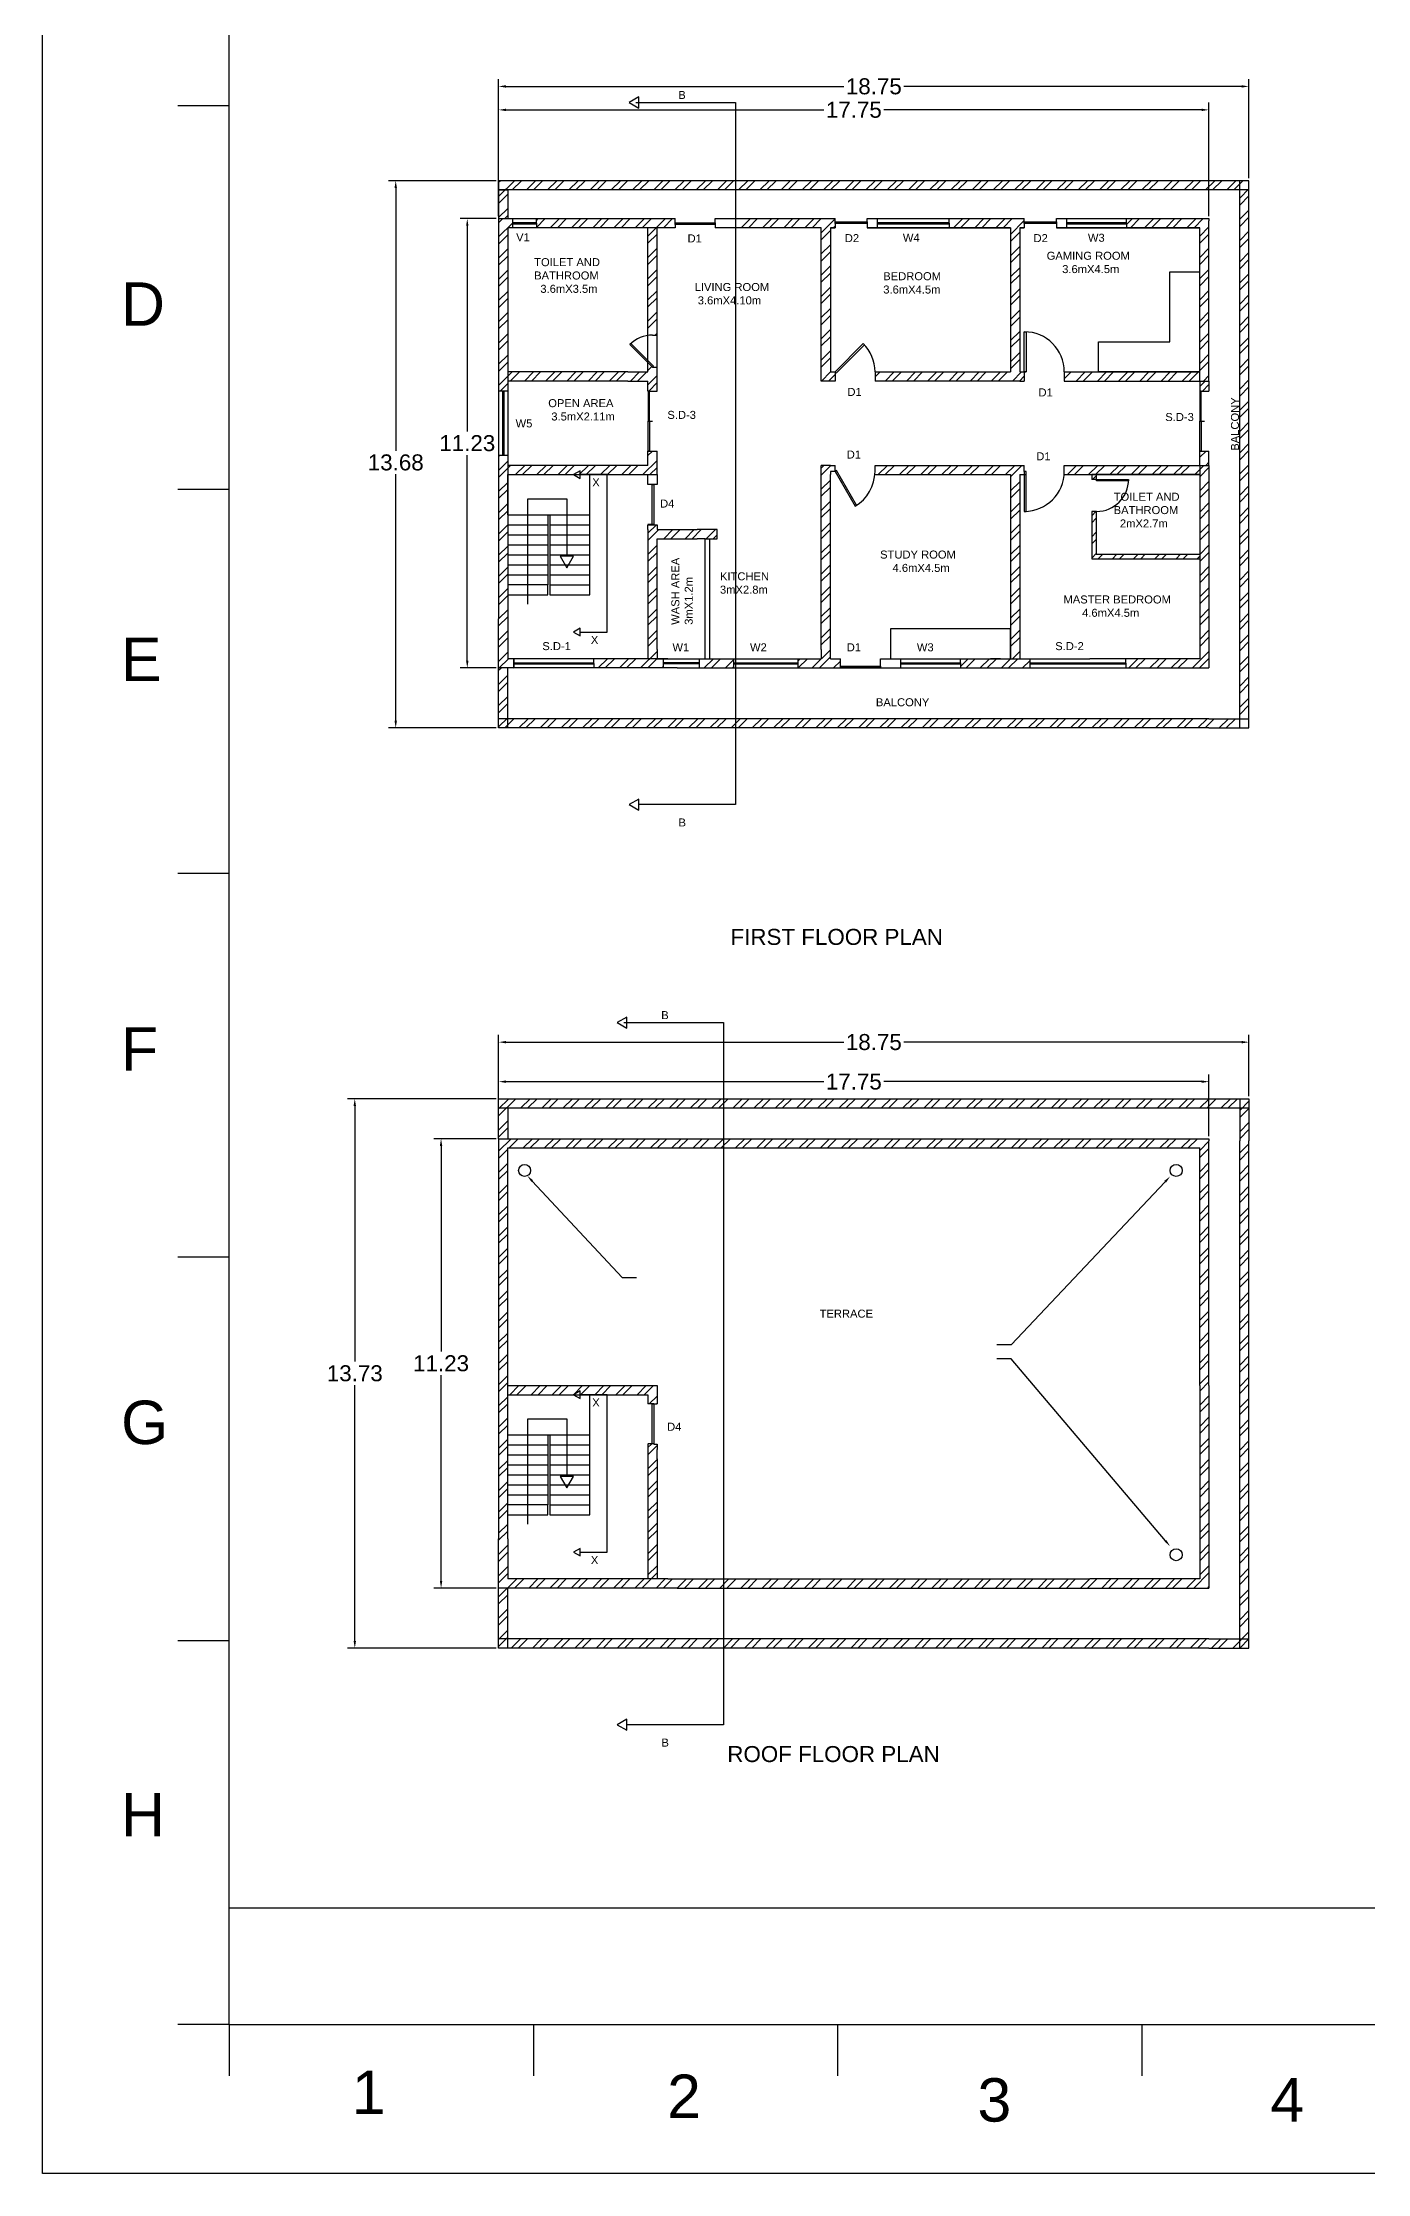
# Model space of a CAD drawing. Header units: metres. Extents: x 102 to 188, y -170 to 119.
# Drawn here: x 101.6 to 134.7, y -60.5 to -7.3 of the extents above; entities that cross this region are included whole.
import ezdxf
from ezdxf import colors
from ezdxf.entities.mleader import LeaderData, LeaderLine
from ezdxf.math import Vec2, Vec3

# ---------------------------------------------------------------- set-up
doc = ezdxf.new("R2010")
doc.units = ezdxf.units.M
doc.header["$MEASUREMENT"] = 0
for name, color, linetype in [('dim', 212, 'Continuous'), ('door', 34, 'Continuous'), ('hatching', 7, 'Continuous'), ('SECTIONAL VIEW', 60, 'Continuous'), ('stairs', 10, 'Continuous'), ('text', 30, 'Continuous'), ('wall', 7, 'Continuous'), ('window', 242, 'Continuous')]:
    doc.layers.add(name, color=color, linetype=linetype)
doc.styles.get("Standard").update_dxf_attribs({"font": 'arial.ttf'})
doc.dimstyles.get("Standard").update_dxf_attribs({"dimtxt": 0.4, "dimasz": 0.18, "dimexe": 0.18, "dimexo": 0.0625, "dimgap": 0.09, "dimtad": 0, "dimtih": 1, "dimtoh": 1, "dimzin": 0, "dimdsep": 46, "dimtxsty": 'Standard', "dimcen": 0.09, "dimadec": 0, "dimazin": 0, "dimtfac": 1, "dimtofl": 0, "dimtmove": 0, "dimatfit": 3, "dimfxl": 1, "dimtolj": 1, "dimtzin": 0, "dimarcsym": 0})
pattern_1 = [(45, (86.87263, -15.43816), (-0.265165, 0.265165), []), (45, (87.0494, -15.43816), (-0.265165, 0.265165), [])]
pattern_2 = [(45, (9.69093, 241.97146), (-0.26516504, 0.26516504), []), (45, (9.8677, 241.97146), (-0.26516504, 0.26516504), [])]

# ---------------------------------------------------------------- blocks, each defined once
blk = doc.blocks.new('*U3')
for p, q in [((-40, 0), (-40, 6)), ((0, 0), (0, 6))]:
    blk.add_line(p, q)
blk.add_lwpolyline([(0, 0), (-40, 0), (-40, 1.75), (0, 1.75)], close=True)
blk = doc.blocks.new('*U12')
for p, q in [((0, 0), (0, -6)), ((-40, 0), (-40, -6))]:
    blk.add_line(p, q)
blk.add_lwpolyline([(0, 0), (-40, 0), (-40, -1.75), (0, -1.75)], close=True)
blk = doc.blocks.new('*U11')
for p, q in [((0, 0), (0, -6)), ((40, 0), (40, -6))]:
    blk.add_line(p, q)
blk.add_lwpolyline([(0, 0), (40, 0), (40, -1.75), (0, -1.75)], close=True)
blk = doc.blocks.new('*U2')
for p, q in [((-40, 0), (-40, 6)), ((0, 0), (0, 6))]:
    blk.add_line(p, q)
blk.add_lwpolyline([(0, 0), (-28.3, -28.3), (-29.5, -27), (-1.2, 1.2)], close=True)
blk.add_arc((0, 0), 40, 180, 225)
blk = doc.blocks.new('*U4')
for p, q in [((0, 0), (0, -6)), ((40, 0), (40, -6))]:
    blk.add_line(p, q)
blk.add_lwpolyline([(0, 0), (40, 0), (40, -1.75), (0, -1.75)], close=True)
blk = doc.blocks.new('*U8')
for p, q in [((-40, 0), (-40, 6)), ((0, 0), (0, 6))]:
    blk.add_line(p, q)
blk.add_lwpolyline([(0, 0), (-28.3, -28.3), (-29.5, -27), (-1.2, 1.2)], close=True)
blk.add_arc((0, 0), 40, 180, 225)
blk = doc.blocks.new('*U9')
for p, q in [((-40, 0), (-40, 6)), ((0, 0), (0, 6))]:
    blk.add_line(p, q)
blk.add_lwpolyline([(0, 0), (0, -40), (-1.75, -40), (-1.75, 0)], close=True)
blk.add_arc((0, 0), 40, 180, 270)
blk = doc.blocks.new('*U7')
for p, q in [((0, 0), (0, -6)), ((-40, 0), (-40, -6))]:
    blk.add_line(p, q)
blk.add_lwpolyline([(0, 0), (0, 40), (-1.75, 40), (-1.75, 0)], close=True)
blk.add_arc((0, 0), 40, 90, 180)
blk = doc.blocks.new('*U6')
for p, q in [((0, 0), (0, -6)), ((-40, 0), (-40, -6))]:
    blk.add_line(p, q)
blk.add_lwpolyline([(0, 0), (-20, 34.6), (-21.5, 33.8), (-1.5, -0.9)], close=True)
blk.add_arc((0, 0), 40, 120, 180)
blk = doc.blocks.new('*U13')
for p, q in [((-40, 0), (-40, 6)), ((0, 0), (0, 6))]:
    blk.add_line(p, q)
blk.add_lwpolyline([(0, 0), (-40, 0), (-40, 1.75), (0, 1.75)], close=True)
blk = doc.blocks.new('*D22')
at = {"layer": 'Defpoints', "color": 0, "transparency": 16777216}
for p in [(130.737, -8.952), (112.987, -11.669), (130.737, -11.669)]:
    blk.add_point(p, dxfattribs=at)
at = {"layer": 'dim', "color": 0, "lineweight": -2, "transparency": 16777216}
for p, q in [((112.987, -11.606), (112.987, -8.772)), ((113.167, -8.952), (121.115, -8.952)), ((130.557, -8.952), (122.61, -8.952)), ((130.737, -11.606), (130.737, -8.772))]:
    blk.add_line(p, q, dxfattribs=at)
at = {"layer": 'dim', "color": 0, "transparency": 16777216}
for points in [[(113.167, -8.922), (113.167, -8.982), (112.987, -8.952)], [(130.557, -8.922), (130.557, -8.982), (130.737, -8.952)]]:
    blk.add_solid(points, dxfattribs=at)
at = {"layer": 'dim', "color": 0, "transparency": 16777216, "insert": (121.862, -8.952), "char_height": 0.4, "attachment_point": 5}
blk.add_mtext('\\A1;17.75', dxfattribs=at)
blk = doc.blocks.new('*D23')
at = {"layer": 'Defpoints', "color": 0, "transparency": 16777216}
for p in [(112.987, -8.366), (112.987, -10.722), (131.737, -10.722)]:
    blk.add_point(p, dxfattribs=at)
at = {"layer": 'dim', "color": 0, "lineweight": -2, "transparency": 16777216}
for p, q in [((112.987, -10.659), (112.987, -8.186)), ((113.167, -8.366), (121.615, -8.366)), ((131.557, -8.366), (123.11, -8.366)), ((131.737, -10.659), (131.737, -8.186))]:
    blk.add_line(p, q, dxfattribs=at)
at = {"layer": 'dim', "color": 0, "transparency": 16777216}
for points in [[(113.167, -8.336), (113.167, -8.396), (112.987, -8.366)], [(131.557, -8.336), (131.557, -8.396), (131.737, -8.366)]]:
    blk.add_solid(points, dxfattribs=at)
at = {"layer": 'dim', "color": 0, "transparency": 16777216, "insert": (122.362, -8.366), "char_height": 0.4, "attachment_point": 5}
blk.add_mtext('\\A1;18.75', dxfattribs=at)
blk = doc.blocks.new('*D24')
at = {"layer": 'Defpoints', "color": 0, "transparency": 16777216}
for p in [(112.99, -11.669), (112.203, -22.899), (112.987, -22.899)]:
    blk.add_point(p, dxfattribs=at)
at = {"layer": 'dim', "color": 0, "lineweight": -2, "transparency": 16777216}
for p, q in [((112.928, -11.669), (112.023, -11.669)), ((112.203, -11.849), (112.203, -16.989)), ((112.203, -22.719), (112.203, -17.578)), ((112.925, -22.899), (112.023, -22.899))]:
    blk.add_line(p, q, dxfattribs=at)
at = {"layer": 'dim', "color": 0, "transparency": 16777216}
for points in [[(112.173, -11.849), (112.233, -11.849), (112.203, -11.669)], [(112.173, -22.719), (112.233, -22.719), (112.203, -22.899)]]:
    blk.add_solid(points, dxfattribs=at)
at = {"layer": 'dim', "color": 0, "transparency": 16777216, "insert": (112.203, -17.284), "char_height": 0.4, "attachment_point": 5}
blk.add_mtext('\\A1;11.23', dxfattribs=at)
blk = doc.blocks.new('*D25')
at = {"layer": 'Defpoints', "color": 0, "transparency": 16777216}
for p in [(112.987, -10.722), (110.415, -24.399), (112.987, -24.399)]:
    blk.add_point(p, dxfattribs=at)
at = {"layer": 'dim', "color": 0, "lineweight": -2, "transparency": 16777216}
for p, q in [((112.925, -10.722), (110.235, -10.722)), ((110.415, -10.902), (110.415, -17.47)), ((110.415, -24.219), (110.415, -18.059)), ((112.925, -24.399), (110.235, -24.399))]:
    blk.add_line(p, q, dxfattribs=at)
at = {"layer": 'dim', "color": 0, "transparency": 16777216}
for points in [[(110.385, -10.902), (110.445, -10.902), (110.415, -10.722)], [(110.385, -24.219), (110.445, -24.219), (110.415, -24.399)]]:
    blk.add_solid(points, dxfattribs=at)
at = {"layer": 'dim', "color": 0, "transparency": 16777216, "insert": (110.415, -17.765), "char_height": 0.4, "attachment_point": 5}
blk.add_mtext('\\A1;13.68', dxfattribs=at)
blk = doc.blocks.new('*D26')
at = {"layer": 'Defpoints', "color": 0, "transparency": 16777216}
for p in [(112.987, -33.665), (109.392, -47.395), (112.987, -47.395)]:
    blk.add_point(p, dxfattribs=at)
at = {"layer": 'dim', "color": 0, "lineweight": -2, "transparency": 16777216}
for p, q in [((112.925, -33.665), (109.212, -33.665)), ((109.392, -33.845), (109.392, -40.236)), ((109.392, -47.215), (109.392, -40.824)), ((112.925, -47.395), (109.212, -47.395))]:
    blk.add_line(p, q, dxfattribs=at)
at = {"layer": 'dim', "color": 0, "transparency": 16777216}
for points in [[(109.362, -33.845), (109.422, -33.845), (109.392, -33.665)], [(109.362, -47.215), (109.422, -47.215), (109.392, -47.395)]]:
    blk.add_solid(points, dxfattribs=at)
at = {"layer": 'dim', "color": 0, "transparency": 16777216, "insert": (109.392, -40.53), "char_height": 0.4, "attachment_point": 5}
blk.add_mtext('\\A1;13.73', dxfattribs=at)
blk = doc.blocks.new('*D27')
at = {"layer": 'Defpoints', "color": 0, "transparency": 16777216}
for p in [(131.737, -32.252), (112.987, -33.665), (131.737, -33.665)]:
    blk.add_point(p, dxfattribs=at)
at = {"layer": 'dim', "color": 0, "lineweight": -2, "transparency": 16777216}
for p, q in [((112.987, -33.603), (112.987, -32.072)), ((113.167, -32.252), (121.615, -32.252)), ((131.557, -32.252), (123.11, -32.252)), ((131.737, -33.603), (131.737, -32.072))]:
    blk.add_line(p, q, dxfattribs=at)
at = {"layer": 'dim', "color": 0, "transparency": 16777216}
for points in [[(113.167, -32.222), (113.167, -32.282), (112.987, -32.252)], [(131.557, -32.222), (131.557, -32.282), (131.737, -32.252)]]:
    blk.add_solid(points, dxfattribs=at)
at = {"layer": 'dim', "color": 0, "transparency": 16777216, "insert": (122.362, -32.252), "char_height": 0.4, "attachment_point": 5}
blk.add_mtext('\\A1;18.75', dxfattribs=at)
blk = doc.blocks.new('*D28')
at = {"layer": 'Defpoints', "color": 0, "transparency": 16777216}
for p in [(130.737, -33.239), (112.987, -34.665), (130.737, -34.665)]:
    blk.add_point(p, dxfattribs=at)
at = {"layer": 'dim', "color": 0, "lineweight": -2, "transparency": 16777216}
for p, q in [((112.987, -34.603), (112.987, -33.059)), ((113.167, -33.239), (121.115, -33.239)), ((130.557, -33.239), (122.61, -33.239)), ((130.737, -34.603), (130.737, -33.059))]:
    blk.add_line(p, q, dxfattribs=at)
at = {"layer": 'dim', "color": 0, "transparency": 16777216}
for points in [[(113.167, -33.209), (113.167, -33.269), (112.987, -33.239)], [(130.557, -33.209), (130.557, -33.269), (130.737, -33.239)]]:
    blk.add_solid(points, dxfattribs=at)
at = {"layer": 'dim', "color": 0, "transparency": 16777216, "insert": (121.862, -33.239), "char_height": 0.4, "attachment_point": 5}
blk.add_mtext('\\A1;17.75', dxfattribs=at)
blk = doc.blocks.new('*D29')
at = {"layer": 'Defpoints', "color": 0, "transparency": 16777216}
for p in [(112.987, -34.665), (111.548, -45.895), (112.987, -45.895)]:
    blk.add_point(p, dxfattribs=at)
at = {"layer": 'dim', "color": 0, "lineweight": -2, "transparency": 16777216}
for p, q in [((112.925, -34.665), (111.368, -34.665)), ((111.548, -34.845), (111.548, -39.986)), ((111.548, -45.715), (111.548, -40.574)), ((112.925, -45.895), (111.368, -45.895))]:
    blk.add_line(p, q, dxfattribs=at)
at = {"layer": 'dim', "color": 0, "transparency": 16777216}
for points in [[(111.518, -34.845), (111.578, -34.845), (111.548, -34.665)], [(111.518, -45.715), (111.578, -45.715), (111.548, -45.895)]]:
    blk.add_solid(points, dxfattribs=at)
at = {"layer": 'dim', "color": 0, "transparency": 16777216, "insert": (111.548, -40.28), "char_height": 0.4, "attachment_point": 5}
blk.add_mtext('\\A1;11.23', dxfattribs=at)
blk = doc.blocks.new('*U91')
for p, q in [((0, 0), (0, -6)), ((40, 0), (40, -6))]:
    blk.add_line(p, q)
blk.add_lwpolyline([(0, 0), (0, 40), (1.75, 40), (1.75, 0)], close=True)
blk.add_arc((0, 0), 40, 0, 90)

msp = doc.modelspace()

# ---------------------------------------------------------------- hatches: boundary and pattern name
at = {"layer": 'hatching', "transparency": 33554633}
h = msp.add_hatch(dxfattribs=at)
h.set_pattern_fill('ANSI32', color=256)
h.set_pattern_definition(pattern_2)
h.paths.add_polyline_path([(131.507, -10.722), (118.907, -10.722), (118.907, -10.952), (131.507, -10.952)])
h.paths.add_polyline_path([(118.907, -10.722), (112.987, -10.722), (112.987, -10.952), (113.217, -10.952), (118.907, -10.952)])
h.paths.add_polyline_path([(113.217, -10.952), (112.987, -10.952), (112.987, -11.669), (113.217, -11.669)])
h.paths.add_polyline_path([(131.737, -10.952), (131.507, -10.952), (131.507, -11.722), (131.507, -24.169), (131.737, -24.169), (131.737, -11.722)])
h.paths.add_polyline_path([(131.737, -10.722), (131.507, -10.722), (131.507, -10.952), (131.737, -10.952)])
h.paths.add_polyline_path([(126.122, -17.989), (126.122, -17.839), (126.007, -17.839), (125.777, -17.839), (122.392, -17.839), (122.392, -17.989, -0.02004), (122.389, -18.069), (125.777, -18.069), (125.777, -22.669), (126.007, -22.669), (126.007, -18.069), (126.122, -18.069)])
h.paths.add_polyline_path([(121.277, -18.069), (121.277, -17.989), (121.392, -17.989), (121.392, -17.839), (121.277, -17.839), (121.047, -17.839), (121.047, -22.439), (121.047, -22.669), (120.459, -22.669), (120.459, -22.899), (121.277, -22.899), (121.527, -22.899), (121.527, -22.669), (121.277, -22.669), (121.277, -22.439)])
h.paths.add_polyline_path([(130.737, -17.479), (130.507, -17.479), (130.507, -17.839), (130.737, -17.839)])
h.paths.add_polyline_path([(130.737, -15.729), (130.507, -15.729), (130.507, -15.979), (130.737, -15.979)])
at = {"layer": 'hatching', "transparency": 33554613}
h = msp.add_hatch(dxfattribs=at)
h.set_pattern_fill('ANSI32', color=256)
h.set_pattern_definition(pattern_1)
h.paths.add_polyline_path([(117.398, -11.669), (116.947, -11.669), (113.932, -11.669), (113.932, -11.786), (113.932, -11.899), (116.217, -11.899), (116.447, -11.899), (117.398, -11.899), (117.398, -11.819), (117.398, -11.775)])
h.paths.add_polyline_path([(113.217, -11.899), (113.332, -11.899), (113.332, -11.669), (112.987, -11.669), (112.987, -15.979), (113.217, -15.979)])
h.paths.add_polyline_path([(116.947, -15.384), (116.832, -15.384), (116.717, -15.269), (116.717, -15.499), (116.217, -15.499), (113.217, -15.499), (113.217, -15.729), (116.217, -15.729), (116.717, -15.729), (116.717, -15.979), (116.947, -15.979)])
h.paths.add_polyline_path([(116.947, -11.899), (116.717, -11.899), (116.717, -14.59, -0.03599), (116.832, -14.582), (116.947, -14.582)])
h.paths.add_polyline_path([(121.277, -11.899), (121.392, -11.899), (121.392, -11.789), (121.392, -11.754), (121.392, -11.669), (118.907, -11.669), (118.907, -11.899), (121.047, -11.899), (121.047, -15.729), (121.392, -15.729), (121.392, -15.649), (121.392, -15.499), (121.277, -15.499)])
h.paths.add_polyline_path([(126.122, -15.499), (126.007, -15.499), (126.007, -11.899), (126.122, -11.899), (126.122, -11.789), (126.122, -11.754), (126.122, -11.669), (124.244, -11.669), (124.244, -11.784), (124.244, -11.899), (125.777, -11.899), (125.777, -15.499), (122.392, -15.499), (122.392, -15.649), (122.392, -15.729), (125.777, -15.729), (126.007, -15.729), (126.122, -15.729), (126.122, -15.649)])
h.paths.add_polyline_path([(116.947, -17.839), (116.947, -17.479), (116.717, -17.479), (116.717, -17.839), (113.217, -17.839), (113.217, -18.069), (116.947, -18.069)])
h.paths.add_polyline_path([(113.217, -17.589), (112.987, -17.589), (112.987, -21.669), (112.987, -22.899), (113.217, -22.899), (113.367, -22.899), (113.367, -22.669), (113.217, -22.669), (113.217, -21.669)])
h.paths.add_polyline_path([(116.947, -19.669), (117.947, -19.669), (118.147, -19.669), (118.262, -19.669), (118.447, -19.669), (118.447, -19.439), (117.947, -19.439), (116.947, -19.439), (116.947, -19.319), (116.717, -19.319), (116.717, -19.439), (116.717, -21.669), (116.717, -22.669), (116.947, -22.669), (116.947, -22.439)])
h.paths.add_polyline_path([(118.859, -22.669), (117.997, -22.669), (117.997, -22.899), (118.859, -22.899)])
h.paths.add_polyline_path([(117.098, -22.669), (116.947, -22.669), (116.717, -22.669), (115.367, -22.669), (115.367, -22.785), (115.367, -22.899), (117.098, -22.899)])
h.paths.add_polyline_path([(126.257, -22.669), (124.529, -22.669), (124.529, -22.769), (124.529, -22.899), (126.257, -22.899)])
h.paths.add_polyline_path([(130.737, -22.669), (130.737, -17.839), (130.507, -17.839), (130.507, -22.669), (128.657, -22.669), (128.657, -22.784), (128.657, -22.899), (130.737, -22.899)])
h.paths.add_polyline_path([(130.507, -17.839), (127.122, -17.839), (127.122, -17.989, -0.02004), (127.119, -18.069), (130.507, -18.069)])
h.paths.add_polyline_path([(130.507, -15.499), (127.977, -15.499), (127.122, -15.499), (127.122, -15.649), (127.122, -15.729), (130.507, -15.729)])
h.paths.add_polyline_path([(119.215, -22.594), (119.734, -22.594), (119.734, -22.182), (119.215, -22.182)], flags=9)
h.paths.add_polyline_path([(129.582, -16.84), (130.396, -16.84), (130.396, -16.428), (129.582, -16.428)], flags=9)
h.paths.add_polyline_path([(126.35, -17.82), (126.807, -17.82), (126.807, -17.408), (126.35, -17.408)], flags=9)
h.paths.add_polyline_path([(126.405, -16.224), (126.862, -16.224), (126.862, -15.812), (126.405, -15.812)], flags=9)
h.paths.add_polyline_path([(121.614, -17.776), (122.071, -17.776), (122.071, -17.364), (121.614, -17.364)], flags=9)
h.paths.add_polyline_path([(121.631, -16.211), (122.088, -16.211), (122.088, -15.799), (121.631, -15.799)], flags=9)
h.paths.add_polyline_path([(117.814, -13.927), (119.777, -13.927), (119.777, -13.181), (117.814, -13.181)], flags=9)
h.paths.add_polyline_path([(131.6, -17.541), (131.6, -16.106), (131.188, -16.106), (131.188, -17.541)], flags=9)
h.paths.add_polyline_path([(122.343, -23.97), (123.779, -23.97), (123.779, -23.558), (122.343, -23.558)], flags=9)
h.paths.add_polyline_path([(118.39, -21.156), (119.794, -21.156), (119.794, -20.41), (118.39, -20.41)], flags=9)
h.paths.add_polyline_path([(121.614, -22.594), (122.071, -22.594), (122.071, -22.182), (121.614, -22.182)], flags=9)
h.paths.add_polyline_path([(122.457, -20.613), (124.45, -20.613), (124.45, -19.866), (122.457, -19.866)], flags=9)
at = {"layer": 'hatching', "transparency": 33554633}
h = msp.add_hatch(dxfattribs=at)
h.set_pattern_fill('ANSI32', color=256)
h.set_pattern_definition(pattern_1)
h.paths.add_polyline_path([(130.507, -11.899), (130.507, -15.729), (130.737, -15.729), (130.737, -11.722), (130.737, -11.669), (128.674, -11.669), (128.674, -11.784), (128.674, -11.899)])
at = {"layer": 'hatching', "transparency": 33554567}
h = msp.add_hatch(dxfattribs=at)
h.set_pattern_fill('ANSI32', color=0)
h.paths.add_polyline_path([(127.922, -18.989), (127.807, -18.989), (127.807, -20.169), (130.507, -20.169), (130.507, -20.054), (127.922, -20.054)])
h.paths.add_polyline_path([(127.922, -18.069), (127.807, -18.069), (127.807, -18.187), (127.922, -18.187)])
at = {"layer": 'hatching', "transparency": 33554633}
h = msp.add_hatch(dxfattribs=at)
h.set_pattern_fill('ANSI32', color=256)
h.set_pattern_definition(pattern_2)
h.paths.add_polyline_path([(116.947, -42.665), (116.947, -42.435), (116.947, -42.295), (116.867, -42.295), (116.824, -42.295), (116.717, -42.295), (116.717, -45.665), (116.947, -45.665)], flags=17)
h.paths.add_polyline_path([(116.947, -40.835), (116.717, -40.835), (113.217, -40.835), (113.217, -41.065), (114.858, -41.065), (115.022, -40.97), (115.022, -41.065), (115.698, -41.065), (116.717, -41.065), (116.717, -41.295), (116.867, -41.295), (116.947, -41.295), (116.947, -41.065)], flags=17)
h.paths.add_polyline_path([(113.217, -34.895), (118.605, -34.895), (118.605, -34.665), (112.987, -34.665), (112.987, -44.665), (112.987, -45.895), (113.217, -45.895), (117.217, -45.895), (117.447, -45.895), (118.605, -45.895), (118.605, -45.665), (117.447, -45.665), (117.217, -45.665), (113.217, -45.665), (113.217, -44.665)])
h.paths.add_polyline_path([(113.217, -45.895), (112.987, -45.895), (112.987, -47.165), (113.217, -47.165)])
h.paths.add_polyline_path([(113.217, -47.165), (112.987, -47.165), (112.987, -47.395), (113.217, -47.395)])
h.paths.add_polyline_path([(118.605, -47.165), (117.217, -47.165), (113.217, -47.165), (113.217, -47.395), (117.217, -47.395), (118.605, -47.395)])
h.paths.add_polyline_path([(131.507, -47.165), (130.737, -47.165), (118.605, -47.165), (118.605, -47.395), (130.737, -47.395), (131.507, -47.395)])
h.paths.add_polyline_path([(130.737, -45.665), (130.737, -40.835), (130.737, -38.725), (130.737, -34.718), (130.737, -34.665), (118.605, -34.665), (118.605, -34.895), (130.507, -34.895), (130.507, -38.725), (130.507, -40.835), (130.507, -45.665), (127.757, -45.665), (121.277, -45.665), (121.047, -45.665), (118.605, -45.665), (118.605, -45.895), (121.277, -45.895), (130.737, -45.895)])
h.paths.add_polyline_path([(131.737, -34.718), (131.737, -33.895), (131.507, -33.895), (131.507, -34.718), (131.507, -47.165), (131.737, -47.165)])
h.paths.add_polyline_path([(131.737, -47.165), (131.507, -47.165), (131.507, -47.395), (131.737, -47.395)])
h.paths.add_polyline_path([(131.507, -33.665), (118.605, -33.665), (118.605, -33.895), (131.507, -33.895)])
h.paths.add_polyline_path([(118.605, -33.665), (112.987, -33.665), (112.987, -33.895), (113.217, -33.895), (118.605, -33.895)])
h.paths.add_polyline_path([(113.217, -33.895), (112.987, -33.895), (112.987, -34.665), (113.217, -34.665)])
h.paths.add_polyline_path([(131.737, -33.665), (131.507, -33.665), (131.507, -33.895), (131.737, -33.895)])
h.paths.add_polyline_path([(131.507, -24.169), (130.737, -24.169), (118.907, -24.169), (118.907, -24.399), (130.737, -24.399), (131.507, -24.399)])
h.paths.add_polyline_path([(113.217, -22.899), (112.987, -22.899), (112.987, -24.169), (113.217, -24.169)])
h.paths.add_polyline_path([(113.217, -24.169), (112.987, -24.169), (112.987, -24.399), (113.217, -24.399)])
h.paths.add_polyline_path([(118.907, -24.169), (117.217, -24.169), (113.217, -24.169), (113.217, -24.399), (117.217, -24.399), (118.907, -24.399)])

# ---------------------------------------------------------------- linework, layer by layer
for p, q in [((113.217, -18.069), (116.947, -18.069)), ((113.217, -18.439), (113.217, -18.689)), ((113.217, -41.065), (116.717, -41.065))]:
    msp.add_line(p, q)
at = {"layer": 'dim', "linetype": 'Continuous'}
msp.add_line((106.252, -53.887), (182.709, -53.887), dxfattribs=at)
msp.add_lwpolyline([(182.709, -56.813), (106.252, -56.813), (106.252, 19.917), (182.709, 19.917), (182.709, 10.327), (182.709, -53.887)], dxfattribs=at)
at = {"layer": 'door'}
for p, q in [((117.398, -11.819), (117.398, -11.899)), ((118.398, -11.819), (118.398, -11.899)), ((121.392, -11.789), (121.392, -11.899)), ((122.194, -11.789), (122.194, -11.899)), ((126.122, -11.789), (126.122, -11.899)), ((126.924, -11.789), (126.924, -11.899)), ((126.122, -15.499), (126.166, -15.499)), ((116.717, -15.979), (116.947, -15.979)), ((130.507, -15.979), (130.737, -15.979)), ((116.717, -17.479), (116.947, -17.479)), ((130.507, -17.479), (130.737, -17.479)), ((126.007, -18.069), (126.166, -18.069)), ((113.367, -22.671), (113.367, -22.669)), ((113.367, -22.899), (113.367, -22.671)), ((113.367, -22.77), (115.367, -22.77)), ((113.367, -22.8), (115.367, -22.8)), ((115.367, -22.785), (115.367, -22.669)), ((115.367, -22.785), (115.367, -22.899)), ((121.527, -22.899), (121.527, -22.669)), ((122.527, -22.749), (122.527, -22.669)), ((126.257, -22.669), (126.257, -22.899)), ((126.257, -22.769), (128.657, -22.769)), ((126.257, -22.799), (128.657, -22.799)), ((128.657, -22.784), (128.657, -22.669)), ((128.657, -22.784), (128.657, -22.899)), ((116.867, -41.295), (116.947, -41.295)), ((116.867, -42.295), (116.947, -42.295))]:
    msp.add_line(p, q, dxfattribs=at)
at = {"layer": 'SECTIONAL VIEW'}
for p, q in [((115.698, -18.069), (115.022, -18.069)), ((115.698, -22.003), (115.698, -18.069)), ((115.022, -22.003), (115.698, -22.003)), ((115.698, -41.065), (115.022, -41.065)), ((115.698, -44.999), (115.698, -41.065)), ((115.022, -44.999), (115.698, -44.999))]:
    msp.add_line(p, q, dxfattribs=at)
for points in [[(116.492, -8.628), (116.251, -8.767), (116.492, -8.906)], [(115.022, -17.974), (114.858, -18.069), (115.022, -18.164)], [(115.022, -21.908), (114.858, -22.003), (115.022, -22.098)], [(116.492, -26.176), (116.251, -26.315), (116.492, -26.454)], [(116.191, -31.624), (115.95, -31.763), (116.191, -31.902)], [(115.022, -40.97), (114.858, -41.065), (115.022, -41.16)], [(115.022, -44.904), (114.858, -44.999), (115.022, -45.094)], [(116.191, -49.172), (115.95, -49.311), (116.191, -49.45)]]:
    msp.add_lwpolyline(points, close=True, dxfattribs=at)
for points in [[(116.412, -8.767), (118.907, -8.767), (118.907, -26.315), (116.492, -26.315)], [(116.111, -31.763), (118.605, -31.763), (118.605, -49.311), (116.191, -49.311)]]:
    msp.add_lwpolyline(points, dxfattribs=at)
at = {"layer": 'stairs'}
for p, q in [((113.217, -19.069), (113.217, -18.069)), ((113.217, -18.069), (115.267, -18.069)), ((115.267, -19.071), (115.267, -18.069)), ((113.217, -19.069), (114.217, -19.069)), ((113.217, -19.069), (114.217, -19.069)), ((113.717, -21.304), (113.717, -18.67)), ((113.717, -18.67), (114.693, -18.67)), ((114.217, -19.069), (114.217, -20.819)), ((114.217, -19.069), (115.267, -19.069)), ((114.217, -19.069), (114.267, -19.069)), ((114.267, -19.069), (114.267, -21.069)), ((114.267, -19.069), (115.267, -19.069)), ((114.693, -18.67), (114.693, -20.108)), ((115.267, -21.069), (115.267, -19.071)), ((113.217, -19.319), (114.217, -19.319)), ((113.217, -19.569), (114.217, -19.569)), ((114.267, -19.319), (115.267, -19.319)), ((114.267, -19.569), (115.267, -19.569)), ((113.217, -19.819), (114.217, -19.819)), ((113.217, -20.069), (114.217, -20.069)), ((114.267, -19.819), (115.267, -19.819)), ((114.267, -20.069), (115.267, -20.069)), ((113.217, -20.319), (114.217, -20.319)), ((113.217, -20.569), (114.217, -20.569)), ((114.267, -20.319), (115.267, -20.319)), ((114.267, -20.569), (115.267, -20.569)), ((114.217, -20.819), (113.217, -20.819)), ((113.217, -21.069), (114.217, -21.069)), ((114.217, -21.069), (114.217, -20.819)), ((114.267, -20.819), (115.267, -20.819)), ((114.267, -21.069), (115.267, -21.069)), ((113.217, -41.065), (115.267, -41.065)), ((113.217, -42.065), (113.217, -41.065)), ((115.267, -42.067), (115.267, -41.065)), ((113.217, -42.065), (114.217, -42.065)), ((113.217, -42.065), (114.217, -42.065)), ((113.717, -44.301), (113.717, -41.666)), ((113.717, -41.666), (114.693, -41.666)), ((114.217, -42.065), (114.217, -43.815)), ((114.217, -42.065), (115.267, -42.065)), ((114.217, -42.065), (114.267, -42.065)), ((114.267, -42.065), (114.267, -44.065)), ((114.267, -42.065), (115.267, -42.065)), ((114.693, -41.666), (114.693, -43.105)), ((115.267, -44.065), (115.267, -42.067)), ((113.217, -42.315), (114.217, -42.315)), ((113.217, -42.565), (114.217, -42.565)), ((114.267, -42.315), (115.267, -42.315)), ((114.267, -42.565), (115.267, -42.565)), ((113.217, -42.815), (114.217, -42.815)), ((113.217, -43.065), (114.217, -43.065)), ((114.267, -42.815), (115.267, -42.815)), ((114.267, -43.065), (115.267, -43.065)), ((113.217, -43.315), (114.217, -43.315)), ((113.217, -43.565), (114.217, -43.565)), ((114.267, -43.315), (115.267, -43.315)), ((114.267, -43.565), (115.267, -43.565)), ((114.217, -43.815), (113.217, -43.815)), ((113.217, -44.065), (114.217, -44.065)), ((114.217, -44.065), (114.217, -43.815)), ((114.267, -43.815), (115.267, -43.815)), ((114.267, -44.065), (115.267, -44.065))]:
    msp.add_line(p, q, dxfattribs=at)
for points in [[(114.527, -20.108), (114.693, -20.395), (114.858, -20.108)], [(114.527, -43.105), (114.693, -43.392), (114.858, -43.105)]]:
    msp.add_lwpolyline(points, close=True, dxfattribs=at)
at = {"layer": 'text', "linetype": 'Continuous'}
for p, q in [((106.252, -8.854), (104.971, -8.854)), ((106.252, -18.444), (104.971, -18.444)), ((106.252, -28.035), (104.971, -28.035)), ((106.252, -37.625), (104.971, -37.625)), ((106.252, -47.215), (104.971, -47.215)), ((106.252, -56.806), (104.971, -56.806)), ((106.252, -56.806), (106.252, -58.087)), ((113.855, -56.806), (113.855, -58.087)), ((121.457, -56.806), (121.457, -58.087)), ((129.06, -56.806), (129.06, -58.087))]:
    msp.add_line(p, q, dxfattribs=at)
msp.add_lwpolyline([(101.591, 22.689), (186.459, 22.689), (186.459, -60.524), (101.591, -60.524)], close=True, dxfattribs=at)
at = {"layer": 'wall'}
for p, q in [((131.737, -10.722), (112.987, -10.722)), ((112.987, -10.722), (112.987, -11.669)), ((131.737, -10.952), (112.987, -10.952)), ((112.987, -10.952), (113.217, -10.952)), ((113.217, -10.952), (113.217, -11.669)), ((131.507, -11.722), (131.507, -10.722)), ((131.737, -11.722), (131.737, -10.722)), ((112.987, -11.669), (112.987, -21.669)), ((112.987, -11.669), (117.398, -11.669)), ((113.332, -11.669), (113.332, -11.899)), ((116.947, -11.669), (117.398, -11.669)), ((118.398, -11.669), (121.392, -11.669)), ((122.194, -11.669), (126.122, -11.669)), ((126.924, -11.669), (130.737, -11.669)), ((130.737, -11.669), (130.737, -11.722)), ((113.217, -11.899), (113.217, -21.669)), ((116.217, -11.899), (113.217, -11.899)), ((116.447, -11.899), (116.217, -11.899)), ((117.398, -11.899), (116.447, -11.899)), ((116.717, -15.499), (116.717, -11.899)), ((116.947, -15.979), (116.947, -11.899)), ((121.047, -11.899), (118.398, -11.899)), ((121.047, -15.729), (121.047, -11.899)), ((121.277, -11.899), (121.277, -15.499)), ((121.277, -11.899), (121.392, -11.899)), ((121.392, -11.899), (121.277, -11.899)), ((125.777, -11.899), (122.194, -11.899)), ((122.194, -11.899), (125.777, -11.899)), ((122.987, -11.899), (125.777, -11.899)), ((125.777, -11.899), (125.777, -15.499)), ((126.007, -11.899), (126.007, -15.499)), ((126.007, -11.899), (126.122, -11.899)), ((126.122, -11.899), (126.007, -11.899)), ((130.507, -11.899), (126.924, -11.899)), ((126.924, -11.899), (130.508, -11.899)), ((130.507, -11.899), (129.757, -11.899)), ((130.507, -15.729), (130.507, -11.899)), ((130.737, -15.729), (130.737, -11.722)), ((131.507, -24.399), (131.507, -11.722)), ((131.737, -24.399), (131.737, -11.722)), ((129.757, -14.749), (129.757, -12.999)), ((129.757, -12.999), (130.507, -12.999)), ((127.977, -15.499), (127.977, -14.749)), ((127.977, -14.749), (129.757, -14.749)), ((116.217, -15.499), (113.217, -15.499)), ((116.217, -15.729), (113.217, -15.729)), ((116.217, -15.499), (116.717, -15.499)), ((116.217, -15.729), (116.717, -15.729)), ((116.717, -15.979), (116.717, -15.729)), ((121.392, -15.729), (121.047, -15.729)), ((121.277, -15.499), (121.392, -15.499)), ((121.392, -15.649), (121.392, -15.729)), ((122.392, -15.499), (125.777, -15.499)), ((122.392, -15.649), (122.392, -15.729)), ((125.777, -15.729), (122.392, -15.729)), ((126.007, -15.729), (125.777, -15.729)), ((126.007, -15.499), (126.166, -15.499)), ((126.007, -15.729), (126.122, -15.729)), ((126.122, -15.649), (126.122, -15.729)), ((127.122, -15.499), (130.507, -15.499)), ((127.122, -15.649), (127.122, -15.729)), ((127.122, -15.729), (130.507, -15.729)), ((130.507, -15.499), (127.977, -15.499)), ((130.507, -15.499), (128.107, -15.499)), ((130.507, -15.729), (130.737, -15.729)), ((130.507, -15.729), (130.507, -15.979)), ((130.737, -15.729), (130.737, -15.979)), ((116.717, -17.839), (116.717, -17.479)), ((116.947, -17.839), (116.947, -17.479)), ((130.507, -17.839), (130.507, -17.479)), ((130.737, -17.839), (130.737, -17.479)), ((116.717, -17.839), (113.217, -17.839)), ((116.717, -18.319), (116.717, -18.069)), ((116.717, -18.069), (116.947, -18.069)), ((116.947, -18.069), (116.947, -17.839)), ((116.947, -18.069), (116.947, -18.319)), ((121.047, -22.439), (121.047, -17.839)), ((121.277, -17.839), (121.047, -17.839)), ((121.277, -17.839), (121.392, -17.839)), ((121.392, -17.989), (121.277, -17.989)), ((121.277, -17.989), (121.277, -18.069)), ((121.277, -22.439), (121.277, -18.069)), ((122.389, -18.069), (125.777, -18.069)), ((122.392, -17.839), (125.777, -17.839)), ((125.777, -17.839), (126.007, -17.839)), ((125.777, -18.069), (125.777, -22.669)), ((126.007, -17.839), (126.122, -17.839)), ((126.007, -18.069), (126.007, -22.669)), ((126.007, -18.069), (126.166, -18.069)), ((127.119, -18.069), (130.507, -18.069)), ((127.122, -17.839), (130.507, -17.839)), ((130.507, -18.069), (127.807, -18.069)), ((127.807, -18.069), (127.807, -18.187)), ((127.922, -18.069), (127.922, -18.187)), ((130.507, -17.839), (130.507, -22.669)), ((130.507, -17.839), (130.737, -17.839)), ((130.737, -17.839), (130.737, -22.669)), ((116.947, -18.319), (116.867, -18.319)), ((127.807, -18.989), (127.807, -20.169)), ((127.922, -18.989), (127.922, -20.054)), ((116.717, -19.439), (116.717, -19.319)), ((116.717, -19.319), (116.947, -19.319)), ((116.717, -19.439), (116.717, -21.669)), ((116.947, -19.319), (116.947, -19.439)), ((116.947, -19.439), (117.947, -19.439)), ((116.947, -22.439), (116.947, -19.669)), ((116.947, -19.669), (117.947, -19.669)), ((118.447, -19.439), (117.947, -19.439)), ((118.147, -19.669), (117.947, -19.669)), ((118.147, -22.669), (118.147, -19.669)), ((118.147, -19.669), (118.262, -19.669)), ((118.262, -22.669), (118.262, -19.669)), ((118.262, -19.669), (118.447, -19.669)), ((118.447, -19.669), (118.447, -19.439)), ((127.807, -20.169), (130.507, -20.169)), ((127.922, -20.054), (130.507, -20.054)), ((112.987, -22.899), (112.987, -21.669)), ((113.217, -21.669), (113.217, -22.669)), ((116.717, -21.669), (116.717, -22.669)), ((125.777, -21.919), (122.777, -21.919)), ((122.777, -21.919), (122.777, -22.669)), ((125.777, -22.669), (125.777, -21.919)), ((117.217, -22.669), (113.217, -22.669)), ((113.367, -22.671), (113.367, -22.899)), ((116.947, -22.439), (116.947, -22.669)), ((116.947, -22.669), (118.147, -22.669)), ((117.217, -22.669), (117.447, -22.669)), ((117.447, -22.669), (121.047, -22.669)), ((121.047, -22.439), (121.047, -22.669)), ((121.277, -22.669), (121.277, -22.439)), ((121.277, -22.669), (121.527, -22.669)), ((122.527, -22.669), (127.757, -22.669)), ((130.507, -22.669), (127.757, -22.669)), ((130.737, -22.669), (130.737, -22.899)), ((113.217, -22.899), (112.987, -22.899)), ((112.987, -24.399), (112.987, -22.899)), ((117.217, -22.899), (113.217, -22.899)), ((113.367, -22.899), (113.217, -22.899)), ((113.217, -24.399), (113.217, -22.899)), ((117.447, -22.899), (117.217, -22.899)), ((117.447, -22.899), (121.277, -22.899)), ((121.277, -22.899), (130.737, -22.899)), ((117.217, -24.169), (112.987, -24.169)), ((117.217, -24.399), (112.987, -24.399)), ((130.737, -24.169), (117.217, -24.169)), ((130.737, -24.399), (117.217, -24.399)), ((130.737, -24.169), (131.737, -24.169)), ((130.737, -24.399), (131.737, -24.399)), ((112.987, -34.665), (112.987, -33.665)), ((112.987, -33.665), (131.737, -33.665)), ((112.987, -33.895), (131.737, -33.895)), ((112.987, -33.895), (113.217, -33.895)), ((113.217, -33.895), (113.217, -34.665)), ((131.507, -33.665), (131.507, -34.718)), ((131.737, -33.665), (131.737, -34.718)), ((112.987, -34.665), (112.987, -44.665)), ((112.987, -34.665), (130.737, -34.665)), ((113.217, -34.895), (130.507, -34.895)), ((113.217, -44.665), (113.217, -34.895)), ((130.507, -38.725), (130.507, -34.895)), ((130.737, -34.665), (130.737, -34.718)), ((130.737, -38.725), (130.737, -34.718)), ((131.507, -47.395), (131.507, -34.718)), ((131.737, -47.395), (131.737, -34.718)), ((130.507, -40.835), (130.507, -38.725)), ((130.737, -40.835), (130.737, -38.725)), ((113.217, -40.835), (116.717, -40.835)), ((116.717, -40.835), (116.947, -40.835)), ((116.947, -40.835), (116.947, -41.065)), ((130.507, -40.835), (130.507, -45.665)), ((130.737, -40.835), (130.737, -45.665)), ((116.717, -41.065), (116.717, -41.295)), ((116.947, -41.065), (116.947, -41.295)), ((116.717, -42.295), (116.717, -45.665)), ((116.947, -42.295), (116.947, -42.435)), ((116.947, -42.665), (116.947, -42.435)), ((116.947, -42.665), (116.947, -45.665)), ((112.987, -45.895), (112.987, -44.665)), ((113.217, -44.665), (113.217, -45.665)), ((117.217, -45.665), (113.217, -45.665)), ((117.217, -45.665), (117.447, -45.665)), ((117.447, -45.665), (121.047, -45.665)), ((121.047, -45.665), (121.277, -45.665)), ((121.277, -45.665), (127.757, -45.665)), ((130.507, -45.665), (127.757, -45.665)), ((130.737, -45.665), (130.737, -45.895)), ((113.217, -45.895), (112.987, -45.895)), ((112.987, -47.395), (112.987, -45.895)), ((117.217, -45.895), (113.217, -45.895)), ((113.217, -47.395), (113.217, -45.895)), ((117.447, -45.895), (117.217, -45.895)), ((117.447, -45.895), (121.277, -45.895)), ((121.277, -45.895), (130.737, -45.895)), ((117.217, -47.165), (112.987, -47.165)), ((130.737, -47.165), (117.217, -47.165)), ((130.737, -47.165), (131.737, -47.165)), ((117.217, -47.395), (112.987, -47.395)), ((130.737, -47.395), (117.217, -47.395)), ((130.737, -47.395), (131.737, -47.395))]:
    msp.add_line(p, q, dxfattribs=at)
for centre in [(113.636, -35.458), (129.917, -35.458), (129.917, -45.061)]:
    msp.add_circle(centre, 0.15, dxfattribs=at)
at = {"layer": 'window'}
for p, q in [((113.332, -11.674), (113.332, -11.899)), ((113.932, -11.786), (113.932, -11.669)), ((122.444, -11.669), (122.444, -11.899)), ((124.244, -11.784), (124.244, -11.669)), ((127.174, -11.669), (127.174, -11.899)), ((128.674, -11.784), (128.674, -11.669)), ((113.332, -11.771), (113.932, -11.771)), ((113.332, -11.801), (113.932, -11.801)), ((113.932, -11.786), (113.932, -11.899)), ((122.444, -11.769), (124.244, -11.769)), ((122.444, -11.799), (124.244, -11.799)), ((124.244, -11.784), (124.244, -11.899)), ((127.174, -11.769), (128.674, -11.769)), ((127.174, -11.799), (128.674, -11.799)), ((128.674, -11.784), (128.674, -11.899)), ((113.217, -15.979), (112.987, -15.979)), ((113.087, -15.979), (113.087, -17.589)), ((113.117, -15.979), (113.117, -17.589)), ((113.217, -17.589), (112.987, -17.589)), ((117.997, -22.769), (117.097, -22.769)), ((117.997, -22.799), (117.097, -22.799)), ((117.098, -22.669), (117.098, -22.899)), ((117.997, -22.669), (117.997, -22.899)), ((118.859, -22.669), (118.859, -22.899)), ((118.859, -22.769), (120.459, -22.769)), ((118.859, -22.799), (120.459, -22.799)), ((120.459, -22.669), (120.459, -22.899)), ((123.027, -22.669), (123.027, -22.899)), ((123.029, -22.769), (124.529, -22.769)), ((123.029, -22.799), (124.529, -22.799)), ((124.529, -22.769), (124.529, -22.669)), ((124.529, -22.769), (124.529, -22.899)), ((125.527, -22.669), (125.277, -22.669))]:
    msp.add_line(p, q, dxfattribs=at)

# ---------------------------------------------------------------- block references
at = {"layer": 'door'}
for name, p, xscale, yscale, zscale, rotation in [('*U4', (118.398, -11.819), 0.02499322443681313, 0.02499322443681313, 0.02499322443681313, 180), ('*U2', (116.832, -15.384), 0.02004849932678137, 0.02004849932678137, 0.02004849932678137, 269.9999999999999), ('*U8', (121.392, -15.499), 0.02499322443681313, 0.02499322443681313, 0.02499322443681313, 180), ('*U9', (126.122, -15.499), 0.02499322443681313, 0.02499322443681313, 0.02499322443681313, 180), ('*U12', (116.72, -15.979), 0.01873799271952001, 0.01873799271952001, 0.01873799271952001, 90), ('*U12', (130.51, -15.979), 0.01873799271952001, 0.01873799271952001, 0.01873799271952001, 90), ('*U11', (116.72, -17.479), 0.01873799271952001, 0.01873799271952001, 0.01873799271952001, 90), ('*U11', (130.51, -17.479), 0.01873799271952001, 0.01873799271952001, 0.01873799271952001, 90), ('*U6', (121.392, -17.989), 0.02499322443681313, 0.02499322443681313, 0.02499322443681313, 180), ('*U7', (126.122, -17.989), 0.02499322443681313, 0.02499322443681313, 0.02499322443681313, 180), ('*U4', (116.867, -18.319), 0.02499322443681313, 0.02499322443681313, 0.02499322443681313, 270), ('*U91', (127.928, -18.187), 0.02004849932678137, 0.02004849932678137, 0.02004849932678137, 269.9999999999999), ('*U4', (116.867, -41.295), 0.02499322443681313, 0.02499322443681313, 0.02499322443681313, 270)]:
    msp.add_blockref(name, p, dxfattribs=dict(at, xscale=xscale, yscale=yscale, zscale=zscale, rotation=rotation))
for name, p, xscale, yscale, zscale in [('*U13', (122.194, -11.789), 0.02004849932678137, 0.02004849932678137, 0.02004849932678137), ('*U13', (126.924, -11.789), 0.02004849932678137, 0.02004849932678137, 0.02004849932678137), ('*U3', (122.527, -22.899), 0.02499322443681313, 0.02499322443681313, 0.02499322443681313)]:
    msp.add_blockref(name, p, dxfattribs=dict(at, xscale=xscale, yscale=yscale, zscale=zscale))

# ---------------------------------------------------------------- texts
at = {"layer": 'text', "attachment_point": 1}
for s, width, heights, insert, char_height in [('B', 0.81812, [0], (117.475, -8.48), 0.2), ('V1', 0.81812, [0], (113.424, -12.035), 0.2), ('D1', 0.81812, [0], (117.707, -12.065), 0.2), ('D2', 0.81812, [0], (121.637, -12.058), 0.2), ('W4', 0.81812, [0], (123.088, -12.048), 0.2), ('D2', 0.81812, [0], (126.353, -12.058), 0.2), ('W3', 0.81812, [0], (127.712, -12.048), 0.2), ('TOILET AND BATHROOM\\P  3.6mX3.5m', 2.63688, [0], (113.874, -12.658), 0.2), (' GAMING ROOM\\P      3.6mX4.5m', 3.34378, [0], (126.603, -12.498), 0.2), ('LIVING ROOM\\P 3.6mX4.10m', 3.28567, [0], (117.885, -13.28), 0.2), ('BEDROOM\\P3.6mX4.5m', 3.34378, [0], (122.598, -13.009), 0.2), ('D1', 0.81812, [0], (121.702, -15.901), 0.2), ('D1', 0.81812, [0], (126.477, -15.914), 0.2), ('OPEN AREA\\P 3.5mX2.11m', 2.63688, [1.227], (114.226, -16.182), 0.2), ('S.D-3', 0.81812, [0], (117.203, -16.475), 0.2), ('W5', 0.81812, [0], (113.411, -16.688), 0.2), ('S.D-3', 0.81812, [0], (129.645, -16.528), 0.2), ('D1', 0.81812, [0], (121.685, -17.466), 0.2), ('D1', 0.81812, [0], (126.422, -17.51), 0.2), ('X', 0.81812, [0], (115.326, -18.16), 0.2), ('TOILET AND BATHROOM\\P  2mX2.7m', 2.63688, [0], (128.356, -18.521), 0.2), ('D4', 0.81812, [0], (117.021, -18.691), 0.2), ('STUDY ROOM                                 \\P    4.6mX4.5m', 3.34378, [0], (122.519, -19.966), 0.2), (' KITCHEN\\P 3mX2.8m', 2.41625, [0], (118.44, -20.51), 0.2), ('MASTER BEDROOM\\P      4.6mX4.5m', 3.34378, [0], (127.101, -21.088), 0.2), ('S.D-1', 0.81812, [0], (114.078, -22.254), 0.2), ('X', 0.81812, [0], (115.291, -22.099), 0.2), ('W1', 0.81812, [0], (117.33, -22.284), 0.2), ('W2', 0.81812, [0], (119.268, -22.284), 0.2), ('D1', 0.81812, [0], (121.685, -22.284), 0.2), ('W3', 0.81812, [0], (123.438, -22.284), 0.2), ('S.D-2', 0.81812, [0], (126.895, -22.254), 0.2), ('BALCONY', 2.63688, [1.227], (122.414, -23.657), 0.2), ('B', 0.81812, [0], (117.481, -26.662), 0.2), ('FIRST FLOOR PLAN', 12.06326, [0], (118.78, -29.421), 0.4), ('B', 0.81812, [0], (117.049, -31.476), 0.2), ('TERRACE', 3.34378, [0], (121.007, -38.937), 0.2), ('X', 0.81812, [0], (115.326, -41.157), 0.2), ('D4', 0.81812, [0], (117.196, -41.763), 0.2), ('X', 0.81812, [0], (115.291, -45.095), 0.2), ('B', 0.81812, [0], (117.055, -49.658), 0.2), ('ROOF FLOOR PLAN', 12.06326, [0], (118.7, -49.844), 0.4)]:
    msp.add_mtext_dynamic_manual_height_columns(s, width=width, gutter_width=1, heights=heights, dxfattribs=dict(at, insert=insert, char_height=char_height))
at = {"layer": 'text', "linetype": 'Continuous', "char_height": 1.086, "attachment_point": 1}
for s, width, insert in [('D', 3.4799, (103.552, -13.263)), ('E', 3.4799, (103.552, -22.142)), ('F', 3.4799, (103.552, -31.879)), ('G', 3.4799, (103.552, -41.211)), ('H', 3.4799, (103.552, -51.016)), ('1', 4.28459, (109.317, -57.953)), ('2', 4.28459, (117.197, -58.054)), ('3', 4.28459, (124.953, -58.144)), ('4', 4.28459, (132.273, -58.144))]:
    msp.add_mtext_dynamic_manual_height_columns(s, width=width, gutter_width=1.131, heights=[0], dxfattribs=dict(at, insert=insert))
at = {"layer": 'text', "char_height": 0.2, "attachment_point": 1, "rotation": 90}
for s, width, heights, insert in [('BALCONY', 2.63688, [1.227], (131.287, -17.471)), ('WASH AREA         3mX1.2m', 2.41625, [0], (117.303, -21.822))]:
    msp.add_mtext_dynamic_manual_height_columns(s, width=width, gutter_width=1, heights=heights, dxfattribs=dict(at, insert=insert))

# ---------------------------------------------------------------- dimensions: what is measured, and where the dimension line sits
at = {"layer": 'dim'}
for base, p1, p2, picture, middle in [((112.987, -8.366), (131.737, -10.722), (112.987, -10.722), '*D23', (122.362, -8.366)), ((130.737, -8.952), (112.987, -11.669), (130.737, -11.669), '*D22', (121.862, -8.952)), ((130.737, -33.239), (112.987, -34.665), (130.737, -34.665), '*D28', (121.862, -33.239))]:
    dim = msp.add_linear_dim(base=base, p1=p1, p2=p2, dimstyle='Standard', dxfattribs=at)
    dim.commit()
    dim.dimension.update_dxf_attribs({"geometry": picture, "text_midpoint": middle})
for base, p1, p2, picture, middle in [((110.415, -24.399), (112.987, -10.722), (112.987, -24.399), '*D25', (110.415, -17.765)), ((109.392, -47.395), (112.987, -33.665), (112.987, -47.395), '*D26', (109.392, -40.53))]:
    dim = msp.add_linear_dim(base=base, p1=p1, p2=p2, angle=90, dimstyle='Standard', dxfattribs=at)
    dim.commit()
    dim.dimension.update_dxf_attribs({"geometry": picture, "text_midpoint": middle, "dimtype": 160})
for base, p1, p2, picture, middle in [((112.203, -22.899), (112.99, -11.669), (112.987, -22.899), '*D24', (112.203, -17.284)), ((111.548, -45.895), (112.987, -34.665), (112.987, -45.895), '*D29', (111.548, -40.28))]:
    dim = msp.add_linear_dim(base=base, p1=p1, p2=p2, angle=90, dimstyle='Standard', dxfattribs=at)
    dim.commit()
    dim.dimension.update_dxf_attribs({"geometry": picture, "text_midpoint": middle})
dim = msp.add_linear_dim(base=(131.737, -32.252), p1=(112.987, -33.665), p2=(131.737, -33.665), dimstyle='Standard', dxfattribs=at)
dim.commit()
dim.dimension.update_dxf_attribs({"geometry": '*D27', "text_midpoint": (122.362, -32.252), "dimtype": 160})

# ---------------------------------------------------------------- leaders
at = {"layer": 'text'}
ml = msp.add_multileader_mtext('Standard', dxfattribs=at)
ml.set_content('', color=256)
ml.set_leader_properties()
ml.build(insert=Vec2(0, 0))
ml.multileader.update_dxf_attribs({"dogleg_length": 0.36, "arrow_head_size": 0.18})
ctx = ml.context
ctx.base_point, ctx.char_height, ctx.arrow_head_size, ctx.landing_gap_size, ctx.plane_origin = Vec3(116.435, -38.133), 0.18, 0.18, 0.09, Vec3(113.703, -35.592)
notes = []
notes.append((ctx, [(0, (1, 1, 0), (116.075, -38.133), (1, 0), 0.36, [(0, [(113.703, -35.592)], 0, [])])]))
ctx.mtext.insert, ctx.mtext.flow_direction = Vec3(116.525, -38.043), 5
ml = msp.add_multileader_mtext('Standard', dxfattribs=at)
ml.set_content(' ', color=256)
ml.set_leader_properties()
ml.build(insert=Vec2(0, 0))
ml.multileader.update_dxf_attribs({"dogleg_length": 0.36, "arrow_head_size": 0.18})
ctx = ml.context
ctx.base_point, ctx.char_height, ctx.arrow_head_size, ctx.landing_gap_size, ctx.plane_origin = Vec3(125.184, -39.815), 0.18, 0.18, 0.09, Vec3(129.767, -35.608)
ctx.text_align_type = 2
notes.append((ctx, [(0, (1, 1, 0), (125.793, -39.815), (-1, 0), 0.36, [(0, [(129.767, -35.608)], 0, [])])]))
ctx.mtext.insert, ctx.mtext.alignment, ctx.mtext.flow_direction = Vec3(125.343, -39.725), 3, 5
ml = msp.add_multileader_mtext('Standard', dxfattribs=at)
ml.set_content('', color=256)
ml.set_leader_properties()
ml.build(insert=Vec2(0, 0))
ml.multileader.update_dxf_attribs({"dogleg_length": 0.36, "arrow_head_size": 0.18})
ctx = ml.context
ctx.base_point, ctx.char_height, ctx.arrow_head_size, ctx.landing_gap_size, ctx.plane_origin = Vec3(125.258, -40.168), 0.18, 0.18, 0.09, Vec3(129.767, -44.852)
ctx.text_align_type = 2
notes.append((ctx, [(0, (1, 1, 0), (125.798, -40.168), (-1, 0), 0.36, [(0, [(129.767, -44.852)], 0, [])])]))
ctx.mtext.insert, ctx.mtext.alignment, ctx.mtext.flow_direction = Vec3(125.348, -40.078), 3, 5
for ctx, leaders in notes:
    for number, flags, end, landing, length, lines in leaders:
        leader = LeaderData()
        leader.index, (leader.has_last_leader_line, leader.has_dogleg_vector, leader.attachment_direction) = number, flags
        leader.last_leader_point, leader.dogleg_vector, leader.dogleg_length = Vec3(end), Vec3(landing), length
        for number, points, colour, breaks in lines:
            line = LeaderLine()
            line.index, line.vertices, line.color, line.breaks = number, Vec3.list(points), colors.encode_raw_color(colour), breaks
            leader.lines.append(line)
        ctx.leaders.append(leader)

doc.saveas('drawing.dxf')
